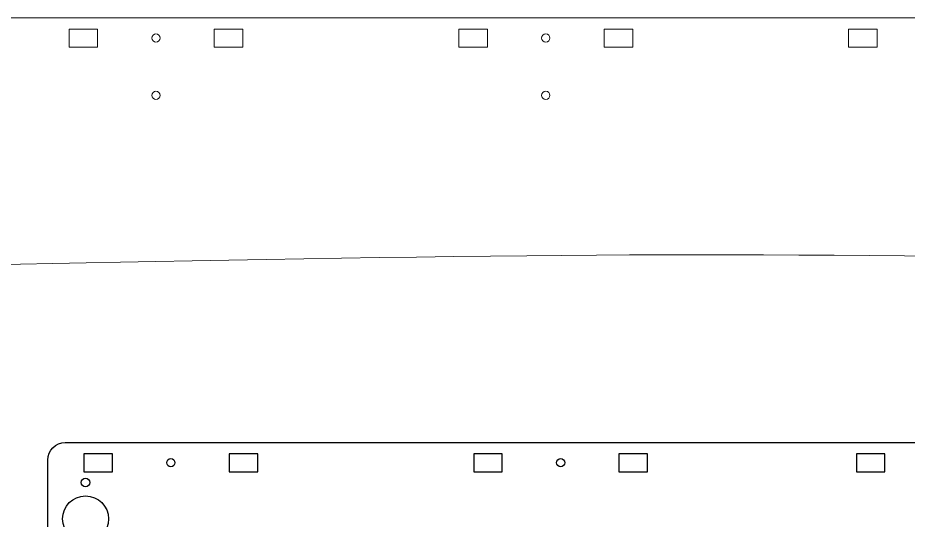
# Model space of a CAD drawing. Header units: millimetres. Extents: x 28 to 1172, y 29 to 868.
# Drawn here: x 400.9 to 646.1, y 729.3 to 867.5 of the extents above; entities that cross this region are included whole.
import ezdxf

# ---------------------------------------------------------------- set-up
doc = ezdxf.new("R2010")
doc.units = ezdxf.units.MM
doc.layers.add('Layer_1', color=7, linetype='CONTINUOUS', true_color=0xffffff)
doc.layers.add('New Right hand side', color=1, linetype='CONTINUOUS', lineweight=0, true_color=0xff0000)

msp = doc.modelspace()

# ---------------------------------------------------------------- linework, layer by layer
at = {"layer": 'Layer_1', "color": 1, "true_color": 0xff0000}
for points in [[(414, 750.64), (706.82, 750.64)], [(409.2, 724.67), (409.2, 745.83)], [(427.02, 742.61), (427.02, 747.57), (419.14, 747.57), (419.14, 742.61), (427.02, 742.61), (427.02, 742.61)], [(443.08, 746.23), (443.08, 746.23)], [(467.02, 742.61), (467.02, 747.57), (459.14, 747.57), (459.14, 742.61), (467.02, 742.61), (467.02, 742.61)], [(534.36, 742.61), (534.36, 747.57), (526.48, 747.57), (526.48, 742.61), (534.36, 742.61), (534.36, 742.61)], [(550.42, 746.23), (550.42, 746.23)], [(574.36, 742.61), (574.36, 747.57), (566.48, 747.57), (566.48, 742.61), (574.36, 742.61), (574.36, 742.61)], [(639.74, 742.61), (639.74, 747.57), (631.86, 747.57), (631.86, 742.61), (639.74, 742.61), (639.74, 742.61)], [(420.8, 739.63), (420.8, 739.63)], [(425.92, 729.63), (425.92, 729.63)]]:
    msp.add_lwpolyline(points, dxfattribs=at)
for points in [[(409.2, 745.83), (409.2, 748.47), (411.36, 750.64), (414, 750.64)], [(441.94, 745.09), (441.94, 745.72), (442.45, 746.23), (443.08, 746.23)], [(443.08, 746.23), (443.71, 746.23), (444.22, 745.72), (444.22, 745.09)], [(549.28, 745.09), (549.28, 745.72), (549.79, 746.23), (550.42, 746.23)], [(550.42, 746.23), (551.05, 746.23), (551.56, 745.72), (551.56, 745.09)], [(443.08, 743.95), (442.45, 743.95), (441.94, 744.46), (441.94, 745.09)], [(444.22, 745.09), (444.22, 744.46), (443.71, 743.95), (443.08, 743.95)], [(550.42, 743.95), (549.79, 743.95), (549.28, 744.46), (549.28, 745.09)], [(551.56, 745.09), (551.56, 744.46), (551.05, 743.95), (550.42, 743.95)], [(418.4, 739.63), (418.4, 740.29), (418.94, 740.83), (419.6, 740.83)], [(419.6, 740.83), (420.26, 740.83), (420.8, 740.29), (420.8, 739.63)], [(419.6, 738.43), (418.94, 738.43), (418.4, 738.96), (418.4, 739.63)], [(420.8, 739.63), (420.8, 738.96), (420.27, 738.43), (419.6, 738.43)], [(413.28, 729.63), (413.28, 733.12), (416.11, 735.95), (419.6, 735.95)], [(419.6, 735.95), (423.09, 735.95), (425.92, 733.12), (425.92, 729.63)], [(419.6, 723.31), (416.11, 723.31), (413.28, 726.14), (413.28, 729.63)], [(425.92, 729.63), (425.92, 726.14), (423.09, 723.31), (419.6, 723.31)]]:
    msp.add_open_spline(points, degree=3, dxfattribs=at)
at = {"layer": 'New Right hand side', "color": 1, "true_color": 0xff0000}
msp.add_line((41.3, 867.5), (1166.7, 867.5), dxfattribs=at)
for points in [[(422.93, 864.42), (422.93, 859.46), (415.05, 859.46), (415.05, 864.42), (422.93, 864.42), (422.93, 864.42)], [(462.93, 864.42), (462.93, 859.46), (455.05, 859.46), (455.05, 864.42), (462.93, 864.42), (462.93, 864.42)], [(530.27, 864.42), (530.27, 859.46), (522.39, 859.46), (522.39, 864.42), (530.27, 864.42), (530.27, 864.42)], [(570.27, 864.42), (570.27, 859.46), (562.39, 859.46), (562.39, 864.42), (570.27, 864.42), (570.27, 864.42)], [(637.61, 864.42), (637.61, 859.46), (629.73, 859.46), (629.73, 864.42), (637.61, 864.42), (637.61, 864.42)], [(438.99, 860.8), (438.99, 860.8)], [(546.33, 860.8), (546.33, 860.8)], [(440.13, 846.16), (440.13, 846.16)], [(547.47, 846.16), (547.47, 846.16)]]:
    msp.add_lwpolyline(points, dxfattribs=at)
for points in [[(437.85, 861.94), (437.85, 862.57), (438.36, 863.08), (438.99, 863.08)], [(438.99, 863.08), (439.62, 863.08), (440.13, 862.57), (440.13, 861.94)], [(545.19, 861.94), (545.19, 862.57), (545.7, 863.08), (546.33, 863.08)], [(546.33, 863.08), (546.96, 863.08), (547.47, 862.57), (547.47, 861.94)], [(438.99, 860.8), (438.36, 860.8), (437.85, 861.31), (437.85, 861.94)], [(440.13, 861.94), (440.13, 861.31), (439.62, 860.8), (438.99, 860.8)], [(546.33, 860.8), (545.7, 860.8), (545.19, 861.31), (545.19, 861.94)], [(547.47, 861.94), (547.47, 861.31), (546.96, 860.8), (546.33, 860.8)], [(437.85, 846.16), (437.85, 846.79), (438.36, 847.3), (438.99, 847.3)], [(438.99, 845.02), (438.36, 845.02), (437.85, 845.53), (437.85, 846.16)], [(438.99, 847.3), (439.62, 847.3), (440.13, 846.79), (440.13, 846.16)], [(440.13, 846.16), (440.13, 845.53), (439.62, 845.02), (438.99, 845.02)], [(545.19, 846.16), (545.19, 846.79), (545.7, 847.3), (546.33, 847.3)], [(546.33, 845.02), (545.7, 845.02), (545.19, 845.53), (545.19, 846.16)], [(546.33, 847.3), (546.96, 847.3), (547.47, 846.79), (547.47, 846.16)], [(547.47, 846.16), (547.47, 845.53), (546.96, 845.02), (546.33, 845.02)], [(586.68, 802.31), (498.99, 802.31), (337.57, 798.25), (337.57, 798.25)], [(995.48, 789.77), (995.48, 789.77), (795.93, 802.31), (586.68, 802.31)]]:
    msp.add_open_spline(points, degree=3, dxfattribs=at)

doc.saveas('drawing.dxf')
